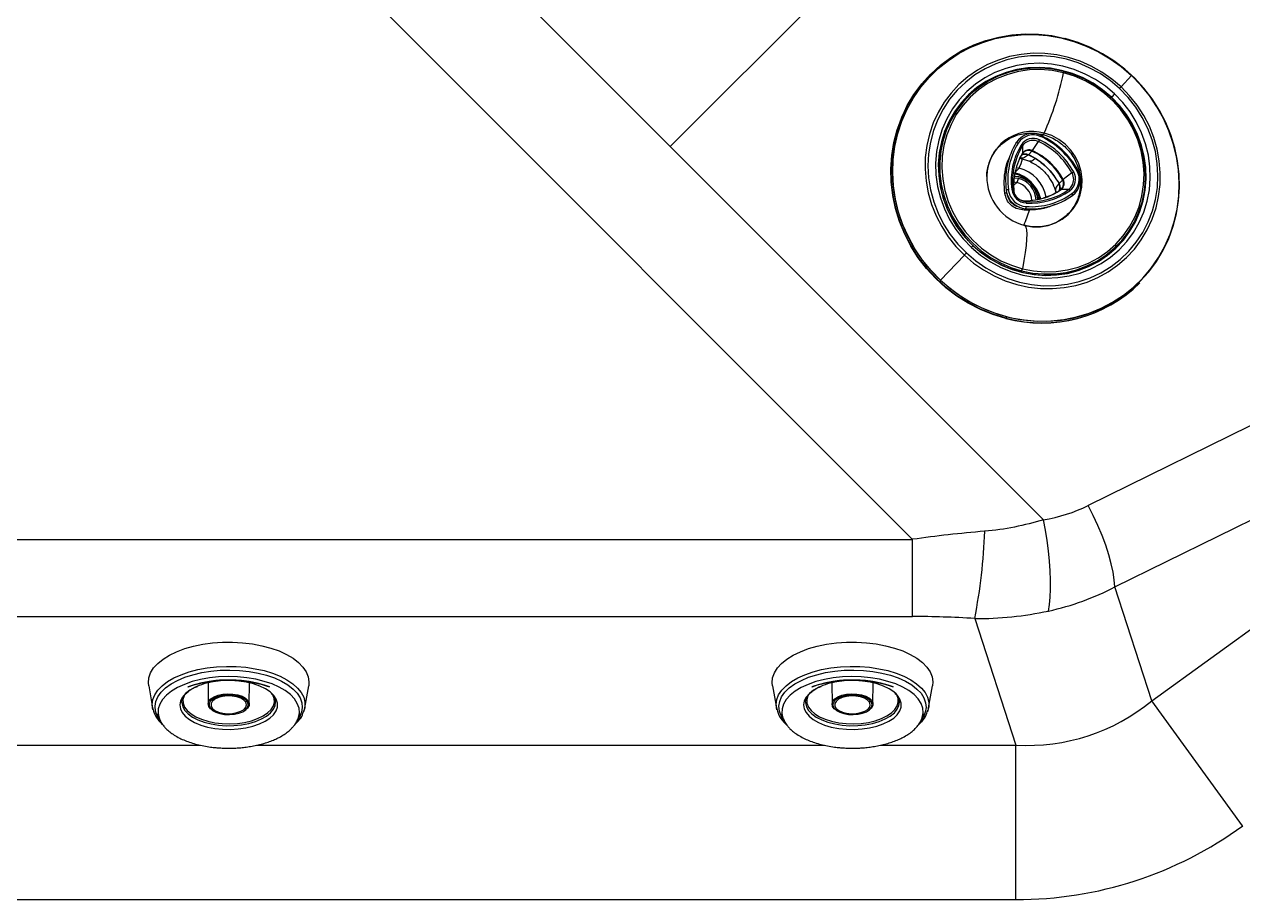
# Model space of a CAD drawing. Extents: x 398 to 508, y 623 to 782.
# Drawn here: x 457.03 to 470.7, y 682.37 to 692.19 of the extents above; entities that cross this region are included whole.
import ezdxf

# ---------------------------------------------------------------- set-up
doc = ezdxf.new("R2010")
doc.units = 0
doc.header["$MEASUREMENT"] = 0
doc.layers.add('GEOMETRY', color=2, linetype='Continuous', lineweight=25)

msp = doc.modelspace()

# ---------------------------------------------------------------- linework, layer by layer
at = {"layer": 'GEOMETRY'}
for p, q in [((469.866, 696.41), (464.276, 690.82)), ((464.276, 690.82), (460.077, 695.018)), ((466.996, 686.414), (459.532, 693.878)), ((468.708, 692.03), (468.707, 692.026)), ((467.202, 691.636), (467.199, 691.633)), ((469.45, 691.618), (469.334, 691.488)), ((467.619, 691.379), (467.594, 691.354)), ((467.613, 691.39), (467.598, 691.375)), ((467.614, 691.374), (467.605, 691.382)), ((467.628, 691.388), (467.62, 691.396)), ((469.227, 691.373), (469.223, 691.369)), ((467.531, 691.299), (467.539, 691.292)), ((468.463, 686.633), (464.276, 690.82)), ((468.227, 690.823), (468.23, 690.744)), ((468.34, 690.775), (468.41, 690.875)), ((468.201, 690.69), (468.308, 690.655)), ((468.295, 690.727), (468.335, 690.768)), ((468.145, 690.533), (468.19, 690.578)), ((468.158, 690.585), (468.19, 690.578)), ((468.784, 690.523), (468.686, 690.451)), ((476.694, 690.592), (468.967, 686.793)), ((468.129, 690.381), (468.166, 690.417)), ((468.13, 690.423), (468.166, 690.417)), ((468.134, 690.47), (468.182, 690.463)), ((468.137, 690.489), (468.186, 690.482)), ((468.14, 690.498), (468.141, 690.504)), ((468.68, 690.445), (468.639, 690.405)), ((468.052, 690.297), (468.06, 690.27)), ((468.124, 690.337), (468.134, 690.3)), ((468.512, 690.259), (468.459, 690.24)), ((468.602, 690.312), (468.604, 690.301)), ((468.665, 690.343), (468.657, 690.336)), ((468.745, 690.337), (468.662, 690.338)), ((468.191, 690.138), (468.219, 690.131)), ((468.222, 690.213), (468.219, 690.214)), ((468.268, 690.202), (468.222, 690.213)), ((469.264, 689.684), (469.289, 689.709)), ((469.343, 689.752), (469.336, 689.759)), ((469.351, 689.759), (469.336, 689.745)), ((469.357, 689.767), (469.349, 689.774)), ((467.309, 689.321), (467.576, 689.602)), ((469.259, 689.678), (469.264, 689.684)), ((469.259, 689.679), (469.267, 689.671)), ((468.219, 689.426), (468.208, 689.415)), ((469.543, 689.289), (469.546, 689.292)), ((469.265, 685.881), (476.001, 689.193)), ((469.681, 684.601), (476.001, 689.193)), ((468.041, 688.892), (468.044, 688.895)), ((468.052, 688.912), (468.052, 688.91)), ((443.697, 686.414), (466.996, 686.414)), ((466.996, 685.548), (466.996, 686.414)), ((469.681, 684.601), (469.265, 685.881)), ((443.697, 685.548), (466.996, 685.548)), ((467.692, 685.526), (468.154, 684.105)), ((459.089, 684.805), (459.091, 684.566)), ((459.551, 684.566), (459.553, 684.805)), ((466.089, 684.805), (466.091, 684.566)), ((466.551, 684.566), (466.553, 684.805)), ((458.423, 684.771), (458.467, 684.523)), ((460.175, 684.523), (460.219, 684.771)), ((465.423, 684.771), (465.467, 684.523)), ((467.175, 684.523), (467.219, 684.771)), ((458.467, 684.523), (458.474, 684.501)), ((459.102, 684.571), (459.102, 684.547)), ((460.175, 684.523), (460.162, 684.479)), ((460.17, 684.511), (460.175, 684.523)), ((465.467, 684.523), (465.474, 684.501)), ((466.102, 684.571), (466.102, 684.547)), ((467.175, 684.523), (467.162, 684.479)), ((467.17, 684.511), (467.175, 684.523)), ((470.699, 683.2), (469.681, 684.601)), ((458.52, 684.459), (458.543, 684.401)), ((458.543, 684.401), (458.553, 684.381)), ((460.099, 684.401), (460.122, 684.459)), ((465.52, 684.459), (465.543, 684.401)), ((465.543, 684.401), (465.553, 684.381)), ((467.099, 684.401), (467.122, 684.459)), ((451.637, 684.105), (459.006, 684.105)), ((459.637, 684.105), (466.006, 684.105)), ((466.637, 684.105), (468.154, 684.105)), ((468.154, 682.373), (468.154, 684.105)), ((440.597, 682.373), (468.154, 682.373))]:
    msp.add_line(p, q, dxfattribs=at)
at = {"layer": 'GEOMETRY', "flags": 128}
for points in [[(468.044, 688.895), (467.899, 688.939), (467.758, 688.995), (467.623, 689.065), (467.493, 689.146), (467.372, 689.239), (467.259, 689.342), (467.155, 689.455), (467.062, 689.576), (466.98, 689.705), (466.909, 689.84), (466.852, 689.981), (466.807, 690.125), (466.776, 690.273), (466.758, 690.422), (466.754, 690.572), (466.764, 690.721), (466.788, 690.867), (466.825, 691.01), (466.875, 691.149), (466.939, 691.281), (467.014, 691.407), (467.101, 691.524), (467.199, 691.633), (467.307, 691.731), (467.424, 691.819), (467.549, 691.895), (467.681, 691.959), (467.819, 692.01), (467.962, 692.048), (468.109, 692.073), (468.257, 692.084), (468.407, 692.081), (468.556, 692.064), (468.704, 692.033)], [(468.052, 688.91), (467.908, 688.953), (467.768, 689.01), (467.633, 689.079), (467.504, 689.16), (467.383, 689.252), (467.271, 689.354), (467.168, 689.466), (467.075, 689.587), (466.994, 689.715), (466.924, 689.849), (466.866, 689.989), (466.822, 690.133), (466.791, 690.28), (466.773, 690.428), (466.769, 690.577), (466.779, 690.725), (466.803, 690.871), (466.84, 691.013), (466.89, 691.15), (466.953, 691.282), (467.028, 691.407), (467.114, 691.524), (467.212, 691.632), (467.319, 691.73), (467.435, 691.817), (467.56, 691.893), (467.691, 691.956), (467.829, 692.007), (467.971, 692.045), (468.116, 692.069), (468.264, 692.08), (468.412, 692.077), (468.561, 692.06), (468.708, 692.03)], [(467.309, 689.321), (467.203, 689.429), (467.107, 689.547), (467.021, 689.672), (466.948, 689.805), (466.886, 689.943), (466.838, 690.085), (466.802, 690.231), (466.78, 690.378), (466.772, 690.527), (466.777, 690.675), (466.796, 690.821), (466.828, 690.964), (466.874, 691.103), (466.933, 691.237), (467.004, 691.364), (467.086, 691.484), (467.18, 691.594), (467.284, 691.695), (467.397, 691.786), (467.519, 691.866), (467.648, 691.933), (467.783, 691.988), (467.923, 692.03), (468.067, 692.059), (468.214, 692.074), (468.362, 692.076), (468.511, 692.064), (468.658, 692.038), (468.803, 691.999), (468.944, 691.947), (469.081, 691.882), (469.211, 691.805), (469.335, 691.717), (469.45, 691.618)], [(468.052, 688.91), (468.199, 688.879), (468.347, 688.863), (468.496, 688.86), (468.644, 688.87), (468.789, 688.895), (468.931, 688.932), (469.069, 688.983), (469.2, 689.047), (469.324, 689.123), (469.441, 689.21), (469.548, 689.308), (469.645, 689.416), (469.732, 689.532), (469.807, 689.657), (469.87, 689.789), (469.92, 689.927), (469.957, 690.069), (469.98, 690.215), (469.99, 690.362), (469.986, 690.511), (469.969, 690.66), (469.938, 690.806), (469.893, 690.95), (469.836, 691.09), (469.766, 691.225), (469.685, 691.353), (469.592, 691.473), (469.489, 691.585), (469.376, 691.688), (469.255, 691.78), (469.127, 691.861), (468.992, 691.93), (468.852, 691.986), (468.708, 692.03)], [(468.704, 692.033), (468.705, 692.034), (468.705, 692.034), (468.706, 692.034), (468.707, 692.034), (468.707, 692.033), (468.707, 692.032), (468.708, 692.031), (468.708, 692.03)], [(469.334, 691.488), (469.23, 691.577), (469.118, 691.655), (468.999, 691.722), (468.875, 691.776), (468.746, 691.818), (468.614, 691.847), (468.481, 691.863), (468.347, 691.865), (468.214, 691.853), (468.084, 691.828), (467.958, 691.79), (467.837, 691.739), (467.722, 691.676), (467.615, 691.601), (467.516, 691.516), (467.427, 691.42), (467.348, 691.316), (467.281, 691.203), (467.226, 691.084), (467.184, 690.959), (467.154, 690.83), (467.138, 690.698), (467.136, 690.565), (467.147, 690.431), (467.171, 690.299), (467.209, 690.169), (467.259, 690.043), (467.322, 689.922), (467.396, 689.807), (467.481, 689.7), (467.576, 689.602)], [(469.318, 691.47), (469.212, 691.559), (469.099, 691.638), (468.978, 691.704), (468.852, 691.758), (468.721, 691.798), (468.588, 691.825), (468.453, 691.838), (468.318, 691.836), (468.184, 691.821), (468.054, 691.791), (467.928, 691.748), (467.808, 691.692), (467.695, 691.623), (467.591, 691.543), (467.495, 691.451), (467.411, 691.35), (467.338, 691.24), (467.277, 691.122), (467.229, 690.998), (467.195, 690.869), (467.174, 690.737), (467.168, 690.602), (467.175, 690.467), (467.197, 690.333), (467.233, 690.201), (467.282, 690.073), (467.344, 689.95), (467.418, 689.834), (467.503, 689.726), (467.599, 689.626)], [(469.26, 691.409), (469.159, 691.495), (469.048, 691.57), (468.931, 691.633), (468.809, 691.683), (468.682, 691.72), (468.553, 691.743), (468.423, 691.753), (468.293, 691.748), (468.165, 691.729), (468.04, 691.696), (467.92, 691.65), (467.807, 691.591), (467.701, 691.519), (467.604, 691.437), (467.517, 691.343), (467.442, 691.241), (467.378, 691.13), (467.327, 691.013), (467.289, 690.89), (467.264, 690.763), (467.254, 690.634), (467.258, 690.503), (467.276, 690.373), (467.308, 690.245), (467.353, 690.121), (467.411, 690.002), (467.482, 689.889), (467.564, 689.784), (467.656, 689.688)], [(468.041, 688.892), (467.896, 688.936), (467.756, 688.993), (467.62, 689.062), (467.491, 689.143), (467.369, 689.236), (467.256, 689.339), (467.152, 689.452), (467.059, 689.573), (466.977, 689.702), (466.907, 689.837), (466.849, 689.978), (466.804, 690.123), (466.773, 690.27), (466.755, 690.419), (466.751, 690.569), (466.761, 690.718), (466.785, 690.864), (466.822, 691.007), (466.873, 691.146), (466.936, 691.278), (467.011, 691.404), (467.098, 691.522), (467.196, 691.63), (467.199, 691.633)], [(469.227, 691.373), (469.128, 691.456), (469.021, 691.529), (468.908, 691.59), (468.789, 691.639), (468.667, 691.674), (468.542, 691.697), (468.415, 691.706), (468.29, 691.701), (468.166, 691.683), (468.045, 691.651), (467.929, 691.606), (467.819, 691.549), (467.717, 691.48), (467.623, 691.4), (467.539, 691.31), (467.466, 691.21), (467.404, 691.103), (467.354, 690.99), (467.318, 690.871), (467.294, 690.748), (467.284, 690.623), (467.288, 690.496), (467.305, 690.371), (467.336, 690.247), (467.38, 690.127), (467.436, 690.011), (467.505, 689.902), (467.584, 689.8), (467.674, 689.707)], [(468.689, 691.662), (468.566, 691.687), (468.441, 691.698), (468.316, 691.695), (468.193, 691.68), (468.073, 691.65), (467.957, 691.608), (467.847, 691.553), (467.745, 691.487), (467.65, 691.409), (467.566, 691.322), (467.491, 691.225), (467.428, 691.12), (467.377, 691.008), (467.338, 690.891), (467.313, 690.77), (467.301, 690.647), (467.302, 690.522), (467.317, 690.397), (467.345, 690.274), (467.387, 690.154), (467.44, 690.039), (467.506, 689.93), (467.583, 689.828), (467.67, 689.734), (467.766, 689.65), (467.87, 689.576), (467.982, 689.514), (468.098, 689.463), (468.219, 689.426)], [(467.309, 689.321), (467.424, 689.222), (467.547, 689.134), (467.678, 689.057), (467.814, 688.992), (467.956, 688.94), (468.101, 688.9), (468.248, 688.875), (468.396, 688.862), (468.545, 688.864), (468.691, 688.879), (468.836, 688.908), (468.976, 688.95), (469.111, 689.005), (469.24, 689.073), (469.362, 689.152), (469.475, 689.243), (469.579, 689.344), (469.673, 689.455), (469.755, 689.574), (469.826, 689.701), (469.885, 689.835), (469.93, 689.974), (469.963, 690.117), (469.982, 690.264), (469.987, 690.412), (469.979, 690.56), (469.957, 690.708), (469.921, 690.853), (469.872, 690.996), (469.811, 691.134), (469.737, 691.266), (469.652, 691.391), (469.556, 691.509), (469.45, 691.618)], [(468.689, 691.647), (468.563, 691.672), (468.436, 691.683), (468.309, 691.679), (468.184, 691.661), (468.063, 691.629), (467.946, 691.584), (467.836, 691.525), (467.734, 691.454), (467.64, 691.372), (467.558, 691.279), (467.486, 691.178), (467.427, 691.068), (467.38, 690.952), (467.347, 690.831), (467.328, 690.706), (467.324, 690.579), (467.333, 690.452), (467.357, 690.326), (467.395, 690.203), (467.446, 690.084), (467.509, 689.971), (467.585, 689.865), (467.672, 689.768), (467.768, 689.68), (467.873, 689.604), (467.986, 689.539), (468.104, 689.488), (468.227, 689.449)], [(468.219, 689.426), (468.343, 689.401), (468.468, 689.39), (468.592, 689.393), (468.715, 689.408), (468.836, 689.438), (468.951, 689.48), (469.061, 689.535), (469.164, 689.601), (469.258, 689.679), (469.343, 689.766), (469.417, 689.863), (469.48, 689.968), (469.532, 690.08), (469.57, 690.197), (469.596, 690.318), (469.608, 690.441), (469.606, 690.566), (469.591, 690.691), (469.563, 690.814), (469.522, 690.934), (469.468, 691.049), (469.402, 691.158), (469.325, 691.26), (469.238, 691.354), (469.142, 691.438), (469.038, 691.512), (468.927, 691.574), (468.81, 691.625), (468.689, 691.662)], [(468.227, 689.449), (468.353, 689.424), (468.48, 689.414), (468.607, 689.417), (468.732, 689.435), (468.854, 689.467), (468.97, 689.513), (469.081, 689.571), (469.183, 689.642), (469.276, 689.724), (469.359, 689.817), (469.431, 689.919), (469.49, 690.028), (469.536, 690.144), (469.569, 690.266), (469.588, 690.391), (469.593, 690.517), (469.583, 690.645), (469.56, 690.771), (469.522, 690.894), (469.471, 691.013), (469.407, 691.126), (469.332, 691.231), (469.245, 691.329), (469.148, 691.416), (469.043, 691.492), (468.931, 691.557), (468.812, 691.609), (468.689, 691.647)], [(468.689, 691.647), (468.69, 691.651), (468.691, 691.654), (468.691, 691.657), (468.691, 691.66), (468.691, 691.661), (468.691, 691.662), (468.69, 691.663), (468.689, 691.662)], [(467.576, 689.602), (467.68, 689.513), (467.792, 689.435), (467.911, 689.369), (468.036, 689.314), (468.165, 689.272), (468.296, 689.243), (468.43, 689.228), (468.564, 689.226), (468.696, 689.237), (468.826, 689.262), (468.953, 689.3), (469.074, 689.351), (469.189, 689.414), (469.296, 689.489), (469.395, 689.575), (469.484, 689.67), (469.562, 689.775), (469.629, 689.887), (469.684, 690.006), (469.727, 690.131), (469.756, 690.26), (469.772, 690.392), (469.775, 690.525), (469.764, 690.659), (469.74, 690.791), (469.702, 690.921), (469.652, 691.048), (469.589, 691.169), (469.515, 691.283), (469.43, 691.39), (469.334, 691.488)], [(467.599, 689.626), (467.704, 689.537), (467.818, 689.459), (467.939, 689.392), (468.065, 689.339), (468.196, 689.298), (468.329, 689.272), (468.464, 689.259), (468.599, 689.26), (468.732, 689.276), (468.863, 689.305), (468.988, 689.348), (469.109, 689.404), (469.222, 689.473), (469.326, 689.554), (469.421, 689.645), (469.506, 689.746), (469.579, 689.857), (469.64, 689.974), (469.687, 690.098), (469.722, 690.227), (469.742, 690.359), (469.749, 690.494), (469.741, 690.629), (469.72, 690.763), (469.684, 690.895), (469.635, 691.023), (469.573, 691.146), (469.499, 691.262), (469.414, 691.371), (469.318, 691.47)], [(467.656, 689.688), (467.758, 689.602), (467.868, 689.527), (467.985, 689.464), (468.108, 689.413), (468.234, 689.376), (468.364, 689.353), (468.494, 689.344), (468.624, 689.349), (468.752, 689.368), (468.877, 689.4), (468.996, 689.447), (469.11, 689.506), (469.216, 689.577), (469.312, 689.66), (469.399, 689.753), (469.475, 689.856), (469.539, 689.966), (469.59, 690.084), (469.628, 690.207), (469.652, 690.333), (469.663, 690.463), (469.659, 690.593), (469.641, 690.723), (469.609, 690.851), (469.564, 690.975), (469.505, 691.095), (469.435, 691.207), (469.353, 691.313), (469.26, 691.409)], [(467.674, 689.707), (467.772, 689.624), (467.879, 689.551), (467.992, 689.49), (468.111, 689.441), (468.233, 689.405), (468.358, 689.383), (468.485, 689.374), (468.61, 689.379), (468.734, 689.397), (468.855, 689.429), (468.971, 689.473), (469.081, 689.531), (469.183, 689.6), (469.277, 689.68), (469.361, 689.77), (469.434, 689.869), (469.496, 689.976), (469.546, 690.09), (469.582, 690.209), (469.606, 690.332), (469.616, 690.457), (469.612, 690.584), (469.595, 690.709), (469.564, 690.833), (469.52, 690.953), (469.464, 691.069), (469.395, 691.178), (469.316, 691.28), (469.227, 691.373)], [(468.254, 689.934), (468.341, 689.92), (468.43, 689.919), (468.516, 689.933), (468.598, 689.962), (468.674, 690.004), (468.742, 690.058), (468.799, 690.122), (468.844, 690.196), (468.876, 690.277), (468.894, 690.363), (468.897, 690.451), (468.886, 690.539), (468.861, 690.624), (468.822, 690.705), (468.77, 690.78), (468.708, 690.845), (468.636, 690.899), (468.556, 690.942), (468.472, 690.971)], [(468.437, 690.942), (468.438, 690.944), (468.439, 690.944), (468.439, 690.944), (468.439, 690.943), (468.439, 690.941), (468.438, 690.938), (468.437, 690.934), (468.435, 690.931)], [(468.457, 690.933), (468.453, 690.951), (468.451, 690.957)], [(468.457, 690.954), (468.458, 690.954), (468.46, 690.955), (468.463, 690.957), (468.465, 690.96), (468.468, 690.965), (468.472, 690.971)], [(468.158, 690.863), (468.159, 690.865), (468.16, 690.865), (468.162, 690.866), (468.165, 690.865), (468.168, 690.864), (468.172, 690.863), (468.176, 690.861), (468.18, 690.858)], [(468.19, 690.668), (468.2, 690.688), (468.228, 690.738)], [(468.228, 690.738), (468.237, 690.75), (468.239, 690.753)], [(468.849, 690.556), (468.851, 690.557), (468.851, 690.558), (468.851, 690.558), (468.85, 690.558), (468.848, 690.557), (468.845, 690.556), (468.842, 690.554), (468.838, 690.553)], [(468.411, 690.227), (468.398, 690.266), (468.387, 690.291)], [(468.789, 690.271), (468.791, 690.272), (468.791, 690.273), (468.792, 690.275), (468.791, 690.278), (468.79, 690.281), (468.788, 690.285), (468.786, 690.288), (468.783, 690.292)], [(468.254, 689.934), (468.265, 689.916), (468.273, 689.884), (468.276, 689.838), (468.275, 689.779), (468.269, 689.709), (468.259, 689.63), (468.245, 689.542), (468.227, 689.449)], [(467.674, 689.707), (467.675, 689.708), (467.675, 689.708), (467.674, 689.707), (467.672, 689.705), (467.669, 689.702), (467.665, 689.698), (467.661, 689.693), (467.656, 689.688)], [(469.265, 685.881), (469.259, 685.958), (469.246, 686.044), (469.225, 686.139), (469.197, 686.24), (469.162, 686.347), (469.121, 686.457), (469.074, 686.569), (469.022, 686.682), (468.967, 686.793)], [(468.519, 685.61), (468.531, 685.682), (468.539, 685.764), (468.543, 685.855), (468.544, 685.955), (468.54, 686.06), (468.532, 686.171), (468.52, 686.285), (468.504, 686.401), (468.485, 686.518), (468.463, 686.633)], [(458.423, 684.771), (458.42, 684.804), (458.425, 684.861), (458.445, 684.916), (458.478, 684.971), (458.525, 685.022), (458.584, 685.07), (458.655, 685.114), (458.737, 685.154), (458.827, 685.188), (458.926, 685.216), (459.03, 685.237), (459.14, 685.252), (459.252, 685.26), (459.365, 685.261), (459.477, 685.254), (459.587, 685.241), (459.693, 685.221), (459.793, 685.194), (459.886, 685.162), (459.969, 685.124), (460.043, 685.081), (460.105, 685.033), (460.154, 684.982), (460.191, 684.929), (460.214, 684.873), (460.222, 684.817), (460.219, 684.771)], [(465.423, 684.771), (465.42, 684.804), (465.425, 684.861), (465.445, 684.916), (465.478, 684.971), (465.525, 685.022), (465.584, 685.07), (465.655, 685.114), (465.737, 685.154), (465.827, 685.188), (465.926, 685.216), (466.03, 685.237), (466.14, 685.252), (466.252, 685.26), (466.365, 685.261), (466.477, 685.254), (466.587, 685.241), (466.693, 685.221), (466.793, 685.194), (466.886, 685.162), (466.969, 685.124), (467.043, 685.081), (467.105, 685.033), (467.154, 684.982), (467.191, 684.929), (467.214, 684.873), (467.222, 684.817), (467.219, 684.771)], [(458.467, 684.523), (458.464, 684.562), (458.471, 684.616), (458.492, 684.67), (458.527, 684.722), (458.575, 684.772), (458.635, 684.818), (458.706, 684.86), (458.787, 684.896), (458.878, 684.928), (458.975, 684.953), (459.078, 684.972), (459.185, 684.984), (459.295, 684.989), (459.404, 684.988), (459.513, 684.979), (459.618, 684.963), (459.719, 684.941), (459.812, 684.912), (459.898, 684.878), (459.975, 684.838), (460.04, 684.794), (460.094, 684.746), (460.135, 684.696), (460.163, 684.642), (460.177, 684.588), (460.176, 684.533), (460.175, 684.523)], [(458.558, 684.377), (458.552, 684.384), (458.519, 684.435), (458.5, 684.488), (458.495, 684.542), (458.504, 684.596), (458.526, 684.649), (458.563, 684.7), (458.612, 684.748), (458.674, 684.792), (458.747, 684.832), (458.829, 684.867), (458.92, 684.896), (459.018, 684.92), (459.121, 684.936), (459.227, 684.946), (459.335, 684.948), (459.443, 684.944), (459.549, 684.932), (459.65, 684.914), (459.747, 684.889), (459.835, 684.859), (459.915, 684.822), (459.985, 684.781), (460.044, 684.735), (460.09, 684.687), (460.123, 684.635), (460.142, 684.582), (460.147, 684.528), (460.138, 684.474), (460.116, 684.421), (460.089, 684.382)], [(465.467, 684.523), (465.464, 684.562), (465.471, 684.616), (465.492, 684.67), (465.527, 684.722), (465.575, 684.772), (465.635, 684.818), (465.706, 684.86), (465.787, 684.896), (465.878, 684.928), (465.975, 684.953), (466.078, 684.972), (466.185, 684.984), (466.295, 684.989), (466.404, 684.988), (466.513, 684.979), (466.618, 684.963), (466.719, 684.941), (466.812, 684.912), (466.898, 684.878), (466.975, 684.838), (467.04, 684.794), (467.094, 684.746), (467.135, 684.696), (467.163, 684.642), (467.177, 684.588), (467.176, 684.533), (467.175, 684.523)], [(465.558, 684.377), (465.552, 684.384), (465.519, 684.435), (465.5, 684.488), (465.495, 684.542), (465.504, 684.596), (465.526, 684.649), (465.563, 684.7), (465.612, 684.748), (465.674, 684.792), (465.747, 684.832), (465.829, 684.867), (465.92, 684.896), (466.018, 684.92), (466.121, 684.936), (466.227, 684.946), (466.335, 684.948), (466.443, 684.944), (466.549, 684.932), (466.65, 684.914), (466.747, 684.889), (466.835, 684.859), (466.915, 684.822), (466.985, 684.781), (467.044, 684.735), (467.09, 684.687), (467.123, 684.635), (467.142, 684.582), (467.147, 684.528), (467.138, 684.474), (467.116, 684.421), (467.089, 684.382)], [(459.104, 684.86), (459.005, 684.842), (458.911, 684.818), (458.824, 684.787), (458.746, 684.751), (458.678, 684.711), (458.622, 684.666), (458.578, 684.618), (458.548, 684.567), (458.531, 684.514), (458.528, 684.461), (458.54, 684.409), (458.543, 684.401)], [(459.321, 684.836), (459.219, 684.833), (459.176, 684.829), (459.102, 684.82), (459.021, 684.805), (458.935, 684.783), (458.876, 684.763), (458.864, 684.759), (458.864, 684.759), (458.864, 684.759), (458.864, 684.759), (458.864, 684.759), (458.864, 684.759), (458.864, 684.759), (458.864, 684.759), (458.864, 684.759), (458.864, 684.759), (458.864, 684.759), (458.867, 684.76), (458.928, 684.781), (459.007, 684.802), (459.083, 684.817), (459.153, 684.827), (459.203, 684.831), (459.237, 684.834), (459.262, 684.835), (459.279, 684.835), (459.292, 684.836), (459.3, 684.836), (459.306, 684.836), (459.311, 684.836), (459.314, 684.836), (459.321, 684.836)], [(460.099, 684.401), (460.104, 684.416), (460.114, 684.469), (460.11, 684.522), (460.091, 684.574), (460.059, 684.624), (460.013, 684.672), (459.955, 684.717), (459.886, 684.757), (459.807, 684.792), (459.719, 684.821), (459.624, 684.845), (459.524, 684.862), (459.42, 684.872), (459.314, 684.875), (459.208, 684.871), (459.104, 684.86)], [(459.81, 684.681), (459.786, 684.702), (459.734, 684.737), (459.67, 684.768), (459.598, 684.793), (459.518, 684.812), (459.434, 684.825), (459.346, 684.83), (459.258, 684.829), (459.171, 684.82)], [(459.321, 684.836), (459.326, 684.836), (459.343, 684.836), (459.377, 684.835), (459.424, 684.832), (459.482, 684.827), (459.547, 684.819), (459.616, 684.806), (459.684, 684.789), (459.743, 684.771), (459.778, 684.759), (459.778, 684.759), (459.778, 684.759), (459.778, 684.759), (459.778, 684.759), (459.778, 684.759), (459.778, 684.759), (459.778, 684.759), (459.778, 684.759), (459.778, 684.759), (459.778, 684.759), (459.778, 684.759), (459.777, 684.759), (459.721, 684.779), (459.639, 684.801), (459.551, 684.818), (459.466, 684.829), (459.406, 684.834), (459.321, 684.836)], [(466.104, 684.86), (466.005, 684.842), (465.911, 684.818), (465.824, 684.787), (465.746, 684.751), (465.678, 684.711), (465.622, 684.666), (465.578, 684.618), (465.548, 684.567), (465.531, 684.514), (465.528, 684.461), (465.54, 684.409), (465.543, 684.401)], [(466.321, 684.836), (466.219, 684.833), (466.176, 684.829), (466.102, 684.82), (466.021, 684.805), (465.935, 684.783), (465.876, 684.763), (465.864, 684.759), (465.864, 684.759), (465.864, 684.759), (465.864, 684.759), (465.864, 684.759), (465.864, 684.759), (465.864, 684.759), (465.864, 684.759), (465.864, 684.759), (465.864, 684.759), (465.864, 684.759), (465.867, 684.76), (465.928, 684.781), (466.007, 684.802), (466.083, 684.817), (466.153, 684.827), (466.203, 684.831), (466.237, 684.834), (466.262, 684.835), (466.279, 684.835), (466.292, 684.836), (466.3, 684.836), (466.306, 684.836), (466.311, 684.836), (466.314, 684.836), (466.321, 684.836)], [(467.099, 684.401), (467.104, 684.416), (467.114, 684.469), (467.11, 684.522), (467.091, 684.574), (467.059, 684.624), (467.013, 684.672), (466.955, 684.717), (466.886, 684.757), (466.807, 684.792), (466.719, 684.821), (466.624, 684.845), (466.524, 684.862), (466.42, 684.872), (466.314, 684.875), (466.208, 684.871), (466.104, 684.86)], [(466.81, 684.681), (466.786, 684.702), (466.734, 684.737), (466.67, 684.768), (466.598, 684.793), (466.518, 684.812), (466.434, 684.825), (466.346, 684.83), (466.258, 684.829), (466.171, 684.82)], [(466.321, 684.836), (466.326, 684.836), (466.343, 684.836), (466.377, 684.835), (466.424, 684.832), (466.482, 684.827), (466.547, 684.819), (466.616, 684.806), (466.684, 684.789), (466.743, 684.771), (466.778, 684.759), (466.778, 684.759), (466.778, 684.759), (466.778, 684.759), (466.778, 684.759), (466.778, 684.759), (466.778, 684.759), (466.778, 684.759), (466.778, 684.759), (466.778, 684.759), (466.778, 684.759), (466.778, 684.759), (466.777, 684.759), (466.721, 684.779), (466.639, 684.801), (466.551, 684.818), (466.466, 684.829), (466.406, 684.834), (466.321, 684.836)], [(458.964, 684.765), (458.943, 684.755), (458.884, 684.722), (458.837, 684.685), (458.802, 684.645), (458.78, 684.602), (458.773, 684.558), (458.779, 684.514), (458.8, 684.471), (458.834, 684.43), (458.881, 684.393), (458.939, 684.36), (459.007, 684.331), (459.083, 684.309), (459.166, 684.293), (459.252, 684.284), (459.34, 684.282), (459.428, 684.287), (459.513, 684.299), (459.593, 684.318), (459.666, 684.343), (459.73, 684.373), (459.783, 684.408), (459.824, 684.447), (459.853, 684.489), (459.867, 684.533), (459.868, 684.577), (459.854, 684.62), (459.827, 684.662), (459.81, 684.681)], [(458.823, 684.665), (458.82, 684.659), (458.808, 684.617), (458.81, 684.575), (458.826, 684.533), (458.856, 684.494), (458.898, 684.457), (458.952, 684.424)], [(458.952, 684.424), (459.015, 684.396), (459.087, 684.374), (459.166, 684.357), (459.249, 684.348), (459.333, 684.346), (459.418, 684.35), (459.499, 684.361), (459.576, 684.379), (459.646, 684.404), (459.707, 684.433), (459.758, 684.467), (459.796, 684.505), (459.822, 684.545), (459.834, 684.587), (459.832, 684.63), (459.821, 684.66)], [(459.138, 684.497), (459.117, 684.513), (459.097, 684.54), (459.091, 684.569), (459.099, 684.598), (459.122, 684.624), (459.157, 684.647), (459.202, 684.665), (459.254, 684.677), (459.311, 684.682), (459.369, 684.679), (459.423, 684.67), (459.471, 684.654), (459.51, 684.632), (459.537, 684.607), (459.55, 684.579), (459.549, 684.55), (459.533, 684.522), (459.504, 684.497), (459.504, 684.497)], [(459.393, 684.662), (459.339, 684.668), (459.284, 684.667), (459.231, 684.659), (459.184, 684.644), (459.146, 684.625), (459.118, 684.601), (459.103, 684.574), (459.102, 684.571)], [(459.255, 684.464), (459.309, 684.458), (459.363, 684.46), (459.414, 684.47), (459.459, 684.486), (459.493, 684.507), (459.514, 684.532), (459.521, 684.559), (459.513, 684.586), (459.491, 684.611), (459.457, 684.632), (459.412, 684.647), (459.36, 684.656), (459.306, 684.658), (459.253, 684.652), (459.205, 684.64), (459.165, 684.621), (459.137, 684.597), (459.123, 684.571), (459.123, 684.544), (459.138, 684.518), (459.167, 684.495), (459.207, 684.476), (459.255, 684.464)], [(459.535, 684.532), (459.541, 684.556), (459.535, 684.583), (459.516, 684.609), (459.485, 684.632), (459.443, 684.65), (459.393, 684.662)], [(465.964, 684.765), (465.943, 684.755), (465.884, 684.722), (465.837, 684.685), (465.802, 684.645), (465.78, 684.602), (465.773, 684.558), (465.779, 684.514), (465.8, 684.471), (465.834, 684.43), (465.881, 684.393), (465.939, 684.36), (466.007, 684.331), (466.083, 684.309), (466.166, 684.293), (466.252, 684.284), (466.34, 684.282), (466.428, 684.287), (466.513, 684.299), (466.593, 684.318), (466.666, 684.343), (466.73, 684.373), (466.783, 684.408), (466.824, 684.447), (466.853, 684.489), (466.867, 684.533), (466.868, 684.577), (466.854, 684.62), (466.827, 684.662), (466.81, 684.681)], [(465.823, 684.665), (465.82, 684.659), (465.808, 684.617), (465.81, 684.575), (465.826, 684.533), (465.856, 684.494), (465.898, 684.457), (465.952, 684.424)], [(465.952, 684.424), (466.015, 684.396), (466.087, 684.374), (466.166, 684.357), (466.249, 684.348), (466.333, 684.346), (466.418, 684.35), (466.499, 684.361), (466.576, 684.379), (466.646, 684.404), (466.707, 684.433), (466.758, 684.467), (466.796, 684.505), (466.822, 684.545), (466.834, 684.587), (466.832, 684.63), (466.821, 684.66)], [(466.138, 684.497), (466.117, 684.513), (466.097, 684.54), (466.091, 684.569), (466.099, 684.598), (466.122, 684.624), (466.157, 684.647), (466.202, 684.665), (466.254, 684.677), (466.311, 684.682), (466.369, 684.679), (466.423, 684.67), (466.471, 684.654), (466.51, 684.632), (466.537, 684.607), (466.55, 684.579), (466.549, 684.55), (466.533, 684.522), (466.504, 684.497), (466.504, 684.497)], [(466.393, 684.662), (466.339, 684.668), (466.284, 684.667), (466.231, 684.659), (466.184, 684.644), (466.146, 684.625), (466.118, 684.601), (466.103, 684.574), (466.102, 684.571)], [(466.255, 684.464), (466.309, 684.458), (466.363, 684.46), (466.414, 684.47), (466.459, 684.486), (466.493, 684.507), (466.514, 684.532), (466.521, 684.559), (466.513, 684.586), (466.491, 684.611), (466.457, 684.632), (466.412, 684.647), (466.36, 684.656), (466.306, 684.658), (466.253, 684.652), (466.205, 684.64), (466.165, 684.621), (466.137, 684.597), (466.123, 684.571), (466.123, 684.544), (466.138, 684.518), (466.167, 684.495), (466.207, 684.476), (466.255, 684.464)], [(466.535, 684.532), (466.541, 684.556), (466.535, 684.583), (466.516, 684.609), (466.485, 684.632), (466.443, 684.65), (466.393, 684.662)], [(458.472, 684.503), (458.471, 684.507), (458.467, 684.523)], [(458.795, 684.585), (458.795, 684.58), (458.805, 684.536), (458.828, 684.495), (458.865, 684.455), (458.915, 684.42), (458.976, 684.389), (459.046, 684.363), (459.123, 684.343), (459.206, 684.33), (459.292, 684.324), (459.379, 684.326), (459.465, 684.334), (459.546, 684.349), (459.621, 684.371), (459.688, 684.399), (459.745, 684.431), (459.791, 684.469), (459.823, 684.509), (459.842, 684.551), (459.847, 684.587)], [(459.102, 684.547), (459.102, 684.547), (459.115, 684.52), (459.14, 684.495), (459.177, 684.475), (459.223, 684.46), (459.275, 684.451), (459.33, 684.448), (459.385, 684.453), (459.435, 684.464), (459.478, 684.481), (459.512, 684.503), (459.533, 684.529), (459.535, 684.532)], [(459.847, 684.587), (459.847, 684.595), (459.847, 684.597)], [(465.472, 684.503), (465.471, 684.507), (465.467, 684.523)], [(465.795, 684.585), (465.795, 684.58), (465.805, 684.536), (465.828, 684.495), (465.865, 684.455), (465.915, 684.42), (465.976, 684.389), (466.046, 684.363), (466.123, 684.343), (466.206, 684.33), (466.292, 684.324), (466.379, 684.326), (466.465, 684.334), (466.546, 684.349), (466.621, 684.371), (466.688, 684.399), (466.745, 684.431), (466.791, 684.469), (466.823, 684.509), (466.842, 684.551), (466.847, 684.587)], [(466.102, 684.547), (466.102, 684.547), (466.115, 684.52), (466.14, 684.495), (466.177, 684.475), (466.223, 684.46), (466.275, 684.451), (466.33, 684.448), (466.385, 684.453), (466.435, 684.464), (466.478, 684.481), (466.512, 684.503), (466.533, 684.529), (466.535, 684.532)], [(466.847, 684.587), (466.847, 684.595), (466.847, 684.597)]]:
    msp.add_lwpolyline(points, dxfattribs=at)
at = {"layer": 'GEOMETRY'}
for centre, radius, start, end in [((468.386, 690.58), 1.12, 85.0202, 133.7097), ((465.7, 692.236), 3.046, 335.4582, 348.8575), ((468.281, 692.442), 1.421, 316.8629, 317.8635), ((468.355, 690.593), 1.077, 135.0002, 139.4538), ((467.665, 692.887), 2.176, 315.8851, 317.1836), ((468.45, 690.574), 1.16, 141.7624, 224.3711), ((468.337, 690.479), 0.509, 74.6758, 178.9706), ((468.342, 690.747), 0.218, 64.08, 147.5236), ((468.348, 690.751), 0.199, 64.08, 147.5236), ((468.067, 690.134), 0.878, 28.4886, 65.1805), ((468.06, 690.127), 0.898, 28.4886, 65.1805), ((468.855, 690.438), 0.816, 148.5658, 187.6918), ((468.861, 690.442), 0.798, 148.5658, 187.6918), ((468.862, 690.44), 0.76, 148.5658, 187.6918), ((468.859, 690.436), 0.742, 148.5658, 187.6918), ((468.349, 690.75), 0.161, 64.08, 147.5236), ((468.202, 690.812), 0.0271, 23.8867, 63.9663), ((468.344, 690.751), 0.138, 120.5647, 148.3246), ((468.347, 690.743), 0.146, 64.6023, 120.0756), ((468.3, 690.943), 0.129, 327.8814, 337.8052), ((468.067, 690.135), 0.815, 28.4886, 65.1805), ((468.069, 690.136), 0.835, 28.4886, 65.1805), ((468.803, 690.391), 0.673, 148.3845, 170.6522), ((467.919, 690.736), 0.313, 329.6971, 349.9294), ((468.258, 690.65), 0.0851, 64.7112, 115.8552), ((468.222, 690.743), 0.00743, 317.1549, 4.6686), ((468.303, 690.697), 0.0863, 64.08, 147.5236), ((468.298, 690.692), 0.0848, 64.4577, 134.2749), ((467.98, 690.047), 0.749, 28.4886, 65.1805), ((468.297, 690.804), 0.0521, 316.9886, 326.2319), ((468.02, 690.087), 0.75, 28.4886, 65.1805), ((468.024, 690.091), 0.753, 28.4886, 65.1805), ((468.034, 690.124), 0.415, 15.173, 75.6045), ((468.032, 690.122), 0.417, 15.3471, 74.6572), ((468.087, 690.177), 0.414, 10.3776, 75.6712), ((468.663, 690.455), 0.162, 306.607, 29.6505), ((468.664, 690.453), 0.201, 306.607, 29.6505), ((468.873, 690.393), 0.158, 116.3327, 124.4758), ((468.656, 690.452), 0.147, 330.618, 29.1273), ((468.659, 690.447), 0.219, 306.607, 29.6505), ((468.485, 690.477), 1.124, 320.3227, 4.9017), ((468.393, 690.482), 0.565, 179.3255, 255.7553), ((468.83, 690.386), 0.701, 170.6271, 187.4741), ((468.031, 690.121), 0.409, 15.4966, 74.4573), ((468.053, 690.483), 0.131, 329.8427, 351.174), ((468.11, 690.2), 0.224, 3.8221, 75.7014), ((468.117, 690.207), 0.264, 3.1903, 75.7504), ((468.115, 690.205), 0.285, 3.9171, 75.7116), ((468.564, 690.363), 0.0853, 332.8288, 29.1022), ((468.61, 690.408), 0.0869, 306.607, 29.6505), ((468.606, 690.403), 0.0847, 314.7565, 29.5576), ((468.723, 690.399), 0.064, 125.8046, 133.357), ((468.051, 690.144), 0.153, 89.3642, 97.4141), ((468.067, 690.299), 0.0362, 86.1162, 125.8327), ((468.281, 690.36), 0.238, 187.6659, 266.0032), ((468.285, 690.364), 0.218, 187.6659, 266.0032), ((468.115, 690.317), 0.0225, 64.2465, 104.4228), ((468.283, 690.362), 0.176, 187.6659, 266.0032), ((468.279, 690.358), 0.156, 187.6659, 266.0032), ((468.319, 690.931), 0.81, 266.1338, 305.4699), ((468.318, 690.936), 0.736, 266.1338, 305.4699), ((468.324, 690.937), 0.792, 266.1338, 305.4699), ((468.322, 690.938), 0.754, 266.1338, 305.4699), ((468.274, 690.88), 0.667, 286.368, 305.6575), ((468.27, 690.874), 0.662, 291.277, 305.6784), ((468.662, 690.33), 0.00793, 86.658, 132.326), ((468.664, 690.449), 0.138, 305.7058, 330.024), ((468.735, 690.311), 0.0281, 30.1101, 69.2827), ((468.267, 690.904), 0.692, 266.3161, 286.3479), ((467.977, 690.123), 0.254, 356.7146, 1.0367), ((468.238, 690.142), 0.0328, 325.1009, 8.7283), ((468.249, 690.191), 0.0223, 349.4612, 30.8225), ((468.759, 690.109), 0.453, 178.4136, 180.2797), ((466.091, 690.821), 2.328, 337.6757, 342.1147), ((464.961, 692.084), 3.605, 316.4876, 317.019), ((468.51, 690.595), 1.218, 232.6451, 255.6559), ((468.495, 690.496), 1.118, 255.1294, 313.049), ((468.161, 689.459), 0.0665, 329.9731, 351.4035), ((468.445, 690.405), 1.566, 255.0726, 314.5617), ((468.448, 690.407), 1.566, 255.0726, 314.5617), ((468.004, 688.925), 0.05, 323.0857, 342.5143), ((461.716, 686.709), 6.092, 348.8106, 358.0835), ((459.278, 684.01), 0.817, 97.4754, 112.5325), ((466.278, 684.01), 0.817, 97.4754, 112.5325)]:
    msp.add_arc(centre, radius, start, end, dxfattribs=at)
for centre, major_axis, ratio, start_param, end_param in [((467.79, 688.681), (1.668, -1.52), 0.84618, 5.694146, 5.961802), ((468.728, 684.682), (5.244, 0.109), 0.356155, 1.740366, 1.89999), ((467.58, 688.47), (2.759, -1.55), 0.901704, 5.48998, 5.757637), ((468.728, 683.816), (4.576, -0.743), 0.341999, 1.854211, 2.013835), ((467.685, 688.147), (-1.279, 3.937), 0.724715, 2.870674, 3.412511), ((467.685, 688.147), (1.808, -5.563), 0.854818, 6.012267, 6.554104)]:
    msp.add_ellipse(centre, major_axis=major_axis, ratio=ratio, start_param=start_param, end_param=end_param, dxfattribs=at)
for points, knots in [([(467.83, 690.485), (467.829, 690.491), (467.828, 690.524), (467.838, 690.582), (467.86, 690.657), (467.893, 690.727), (467.937, 690.791), (467.991, 690.847), (468.053, 690.894), (468.122, 690.931), (468.196, 690.957), (468.274, 690.97), (468.354, 690.972), (468.415, 690.964), (468.449, 690.956), (468.457, 690.954)], [0, 0, 0, 0, 0.0195966, 0.1057873, 0.1922218, 0.2789192, 0.3658675, 0.4530166, 0.5402818, 0.6275272, 0.7146481, 0.801571, 0.8882575, 0.9747016, 1, 1, 1, 1]), ([(468.457, 690.954), (468.469, 690.951), (468.507, 690.94), (468.569, 690.914), (468.64, 690.872), (468.703, 690.821), (468.759, 690.761), (468.806, 690.693), (468.842, 690.621), (468.867, 690.544), (468.88, 690.465), (468.882, 690.385), (468.872, 690.307), (468.85, 690.232), (468.816, 690.162), (468.772, 690.098), (468.719, 690.042), (468.657, 689.995), (468.588, 689.958), (468.513, 689.932), (468.435, 689.919), (468.355, 689.917), (468.294, 689.925), (468.26, 689.933), (468.253, 689.935)], [0, 0, 0, 0, 0.0230124, 0.070925, 0.1188126, 0.1666349, 0.2144156, 0.2621772, 0.3099392, 0.3577284, 0.4055736, 0.4535043, 0.5015487, 0.5497289, 0.5980558, 0.6465224, 0.695101, 0.7437443, 0.7923765, 0.8409394, 0.8893919, 0.9377126, 0.9858982, 1, 1, 1, 1]), ([(468.031, 690.296), (468.027, 690.341), (468.018, 690.433), (468.037, 690.566), (468.061, 690.66), (468.085, 690.702), (468.089, 690.709)], [0, 0, 0, 0, 0.314393, 0.625497, 0.936602, 1, 1, 1, 1]), ([(468.295, 690.727), (468.281, 690.716), (468.253, 690.693), (468.222, 690.685), (468.205, 690.69), (468.203, 690.691)], [0, 0, 0, 0, 0.459956, 0.912842, 1, 1, 1, 1]), ([(468.221, 690.725), (468.228, 690.729), (468.243, 690.736), (468.269, 690.736), (468.286, 690.73), (468.295, 690.727)], [0, 0, 0, 0, 0.304667, 0.652272, 1, 1, 1, 1]), ([(468.295, 690.727), (468.31, 690.72), (468.336, 690.707), (468.362, 690.692), (468.373, 690.686)], [0, 0, 0, 0, 0.559981, 1, 1, 1, 1]), ([(468.373, 690.686), (468.359, 690.674), (468.334, 690.651), (468.317, 690.654), (468.308, 690.656)], [0, 0, 0, 0, 0.518024, 1, 1, 1, 1]), ([(468.308, 690.655), (468.347, 690.633), (468.423, 690.592), (468.509, 690.502), (468.571, 690.408), (468.593, 690.341), (468.603, 690.308)], [0, 0, 0, 0, 0.282592, 0.543807, 0.781975, 1, 1, 1, 1]), ([(468.373, 690.686), (468.403, 690.665), (468.463, 690.624), (468.558, 690.533), (468.608, 690.453), (468.639, 690.405)], [0, 0, 0, 0, 0.280183, 0.56035, 1, 1, 1, 1]), ([(468.639, 690.405), (468.627, 690.391), (468.604, 690.363), (468.596, 690.332), (468.602, 690.316), (468.604, 690.312)], [0, 0, 0, 0, 0.434538, 0.862397, 1, 1, 1, 1]), ([(468.639, 690.405), (468.643, 690.394), (468.651, 690.373), (468.65, 690.344), (468.642, 690.331), (468.64, 690.327)], [0, 0, 0, 0, 0.421514, 0.842376, 1, 1, 1, 1]), ([(468.23, 690.109), (468.205, 690.113), (468.156, 690.121), (468.094, 690.163), (468.048, 690.223), (468.037, 690.271), (468.031, 690.296)], [0, 0, 0, 0, 0.255424, 0.500287, 0.744901, 1, 1, 1, 1]), ([(468.192, 690.141), (468.183, 690.143), (468.153, 690.149), (468.11, 690.18), (468.074, 690.224), (468.065, 690.258), (468.062, 690.271)], [0, 0, 0, 0, 0.142568, 0.468111, 0.793325, 1, 1, 1, 1]), ([(468.306, 690.107), (468.292, 690.107), (468.267, 690.106), (468.241, 690.108), (468.23, 690.109)], [0, 0, 0, 0, 0.5588118, 1, 1, 1, 1]), ([(468.595, 690.171), (468.588, 690.167), (468.57, 690.159), (468.539, 690.147), (468.504, 690.136), (468.456, 690.123), (468.391, 690.111), (468.336, 690.108), (468.306, 690.107)], [0, 0, 0, 0, 0.083257, 0.210365, 0.33668, 0.463324, 0.707163, 1, 1, 1, 1]), ([(468.463, 686.633), (468.357, 686.601), (468.249, 686.574), (468.029, 686.53), (467.918, 686.514), (467.804, 686.505)], [0, 0, 0, 0, 0.5, 0.5, 1, 1, 1, 1]), ([(467.692, 685.526), (467.832, 685.524), (467.971, 685.531), (468.247, 685.559), (468.384, 685.581), (468.519, 685.61)], [0, 0, 0, 0, 0.5, 0.5, 1, 1, 1, 1]), ([(459.175, 684.829), (459.175, 684.829), (459.175, 684.829), (459.175, 684.829), (459.178, 684.829), (459.184, 684.83), (459.196, 684.831), (459.214, 684.832), (459.236, 684.834), (459.257, 684.835), (459.274, 684.835), (459.288, 684.836), (459.297, 684.836), (459.304, 684.836), (459.309, 684.836), (459.313, 684.836), (459.315, 684.836), (459.318, 684.836), (459.32, 684.836), (459.321, 684.836)], [0, 0, 0, 0, 0.00213, 0.018629, 0.040354, 0.081497, 0.184908, 0.295185, 0.453125, 0.597528, 0.710052, 0.79312, 0.853064, 0.895872, 0.92629, 0.94785, 0.963115, 0.973915, 1, 1, 1, 1]), ([(459.321, 684.836), (459.322, 684.836), (459.328, 684.836), (459.343, 684.836), (459.37, 684.835), (459.402, 684.834), (459.43, 684.832), (459.45, 684.83), (459.461, 684.829), (459.466, 684.829), (459.467, 684.829), (459.467, 684.829), (459.467, 684.829)], [0, 0, 0, 0, 0.022993, 0.115177, 0.29544, 0.531643, 0.739735, 0.83755, 0.941527, 0.974809, 0.993748, 1, 1, 1, 1]), ([(466.175, 684.829), (466.175, 684.829), (466.175, 684.829), (466.175, 684.829), (466.178, 684.829), (466.184, 684.83), (466.196, 684.831), (466.214, 684.832), (466.236, 684.834), (466.257, 684.835), (466.274, 684.835), (466.288, 684.836), (466.297, 684.836), (466.304, 684.836), (466.309, 684.836), (466.313, 684.836), (466.315, 684.836), (466.318, 684.836), (466.32, 684.836), (466.321, 684.836)], [0, 0, 0, 0, 0.00213, 0.018629, 0.040354, 0.081497, 0.184908, 0.295185, 0.453125, 0.597528, 0.710052, 0.79312, 0.853064, 0.895872, 0.92629, 0.94785, 0.963115, 0.973915, 1, 1, 1, 1]), ([(466.321, 684.836), (466.322, 684.836), (466.328, 684.836), (466.343, 684.836), (466.37, 684.835), (466.402, 684.834), (466.43, 684.832), (466.45, 684.83), (466.461, 684.829), (466.466, 684.829), (466.467, 684.829), (466.467, 684.829), (466.467, 684.829)], [0, 0, 0, 0, 0.022993, 0.115177, 0.29544, 0.531643, 0.739735, 0.83755, 0.941527, 0.974809, 0.993748, 1, 1, 1, 1]), ([(458.796, 684.585), (458.795, 684.589), (458.794, 684.604), (458.802, 684.63), (458.822, 684.664), (458.853, 684.697), (458.896, 684.729), (458.935, 684.752), (458.963, 684.763), (458.97, 684.765)], [0, 0, 0, 0, 0.060046, 0.255984, 0.421844, 0.598286, 0.770264, 0.941426, 1, 1, 1, 1]), ([(459.796, 684.687), (459.8, 684.684), (459.815, 684.671), (459.831, 684.646), (459.845, 684.618), (459.845, 684.601), (459.846, 684.595)], [0, 0, 0, 0, 0.089027, 0.432628, 0.781231, 1, 1, 1, 1]), ([(465.796, 684.585), (465.795, 684.589), (465.794, 684.604), (465.802, 684.63), (465.822, 684.664), (465.853, 684.697), (465.896, 684.729), (465.935, 684.752), (465.963, 684.763), (465.97, 684.765)], [0, 0, 0, 0, 0.060046, 0.255984, 0.421844, 0.598286, 0.770264, 0.941426, 1, 1, 1, 1]), ([(466.796, 684.687), (466.8, 684.684), (466.815, 684.671), (466.831, 684.646), (466.845, 684.618), (466.845, 684.601), (466.846, 684.595)], [0, 0, 0, 0, 0.089027, 0.432628, 0.781231, 1, 1, 1, 1]), ([(458.474, 684.501), (458.479, 684.484), (458.489, 684.446), (458.525, 684.393), (458.557, 684.355), (458.578, 684.337), (458.582, 684.335)], [0, 0, 0, 0, 0.277087, 0.634041, 0.945298, 1, 1, 1, 1]), ([(458.553, 684.381), (458.555, 684.375), (458.566, 684.353), (458.588, 684.323), (458.622, 684.286), (458.659, 684.253), (458.709, 684.218), (458.768, 684.185), (458.83, 684.157), (458.896, 684.133), (458.967, 684.113), (459.041, 684.096), (459.111, 684.085), (459.171, 684.078), (459.214, 684.075), (459.245, 684.073), (459.267, 684.072), (459.283, 684.072), (459.294, 684.071), (459.306, 684.071), (459.315, 684.071), (459.321, 684.071)], [0, 0, 0, 0, 0.028828, 0.116251, 0.169266, 0.244471, 0.32797, 0.413825, 0.491659, 0.567851, 0.647295, 0.724959, 0.803055, 0.859865, 0.900601, 0.929605, 0.950184, 0.964761, 0.975078, 0.982376, 1, 1, 1, 1]), ([(459.321, 684.071), (459.325, 684.071), (459.338, 684.071), (459.365, 684.072), (459.406, 684.073), (459.459, 684.077), (459.52, 684.084), (459.585, 684.094), (459.651, 684.107), (459.717, 684.125), (459.779, 684.145), (459.836, 684.168), (459.891, 684.194), (459.943, 684.224), (459.988, 684.257), (460.021, 684.287), (460.051, 684.32), (460.079, 684.356), (460.093, 684.387), (460.099, 684.401)], [0, 0, 0, 0, 0.012306, 0.035827, 0.075489, 0.125885, 0.184471, 0.248366, 0.315601, 0.384596, 0.453888, 0.5216, 0.58664, 0.662938, 0.737482, 0.803063, 0.846974, 0.924462, 1, 1, 1, 1]), ([(460.064, 684.339), (460.071, 684.345), (460.103, 684.372), (460.143, 684.424), (460.158, 684.474), (460.166, 684.498)], [0, 0, 0, 0, 0.1444729, 0.6011175, 1, 1, 1, 1]), ([(465.474, 684.501), (465.479, 684.484), (465.489, 684.446), (465.525, 684.393), (465.557, 684.355), (465.578, 684.337), (465.582, 684.335)], [0, 0, 0, 0, 0.277087, 0.634041, 0.945298, 1, 1, 1, 1]), ([(465.553, 684.381), (465.555, 684.375), (465.566, 684.353), (465.588, 684.323), (465.622, 684.286), (465.659, 684.253), (465.709, 684.218), (465.768, 684.185), (465.83, 684.157), (465.896, 684.133), (465.967, 684.113), (466.041, 684.096), (466.111, 684.085), (466.171, 684.078), (466.214, 684.075), (466.245, 684.073), (466.267, 684.072), (466.283, 684.072), (466.294, 684.071), (466.306, 684.071), (466.315, 684.071), (466.321, 684.071)], [0, 0, 0, 0, 0.028828, 0.116251, 0.169266, 0.244471, 0.32797, 0.413825, 0.491659, 0.567851, 0.647295, 0.724959, 0.803055, 0.859865, 0.900601, 0.929605, 0.950184, 0.964761, 0.975078, 0.982376, 1, 1, 1, 1]), ([(466.321, 684.071), (466.325, 684.071), (466.338, 684.071), (466.365, 684.072), (466.406, 684.073), (466.459, 684.077), (466.52, 684.084), (466.585, 684.094), (466.651, 684.107), (466.717, 684.125), (466.779, 684.145), (466.836, 684.168), (466.891, 684.194), (466.943, 684.224), (466.988, 684.257), (467.021, 684.287), (467.051, 684.32), (467.079, 684.356), (467.093, 684.387), (467.099, 684.401)], [0, 0, 0, 0, 0.012306, 0.035827, 0.075489, 0.125885, 0.184471, 0.248366, 0.315601, 0.384596, 0.453888, 0.5216, 0.58664, 0.662938, 0.737482, 0.803063, 0.846974, 0.924462, 1, 1, 1, 1]), ([(467.064, 684.339), (467.071, 684.345), (467.103, 684.372), (467.143, 684.424), (467.158, 684.474), (467.166, 684.498)], [0, 0, 0, 0, 0.1444729, 0.6011175, 1, 1, 1, 1])]:
    msp.add_open_spline(points, degree=3, knots=knots, dxfattribs=at)

doc.saveas('drawing.dxf')
